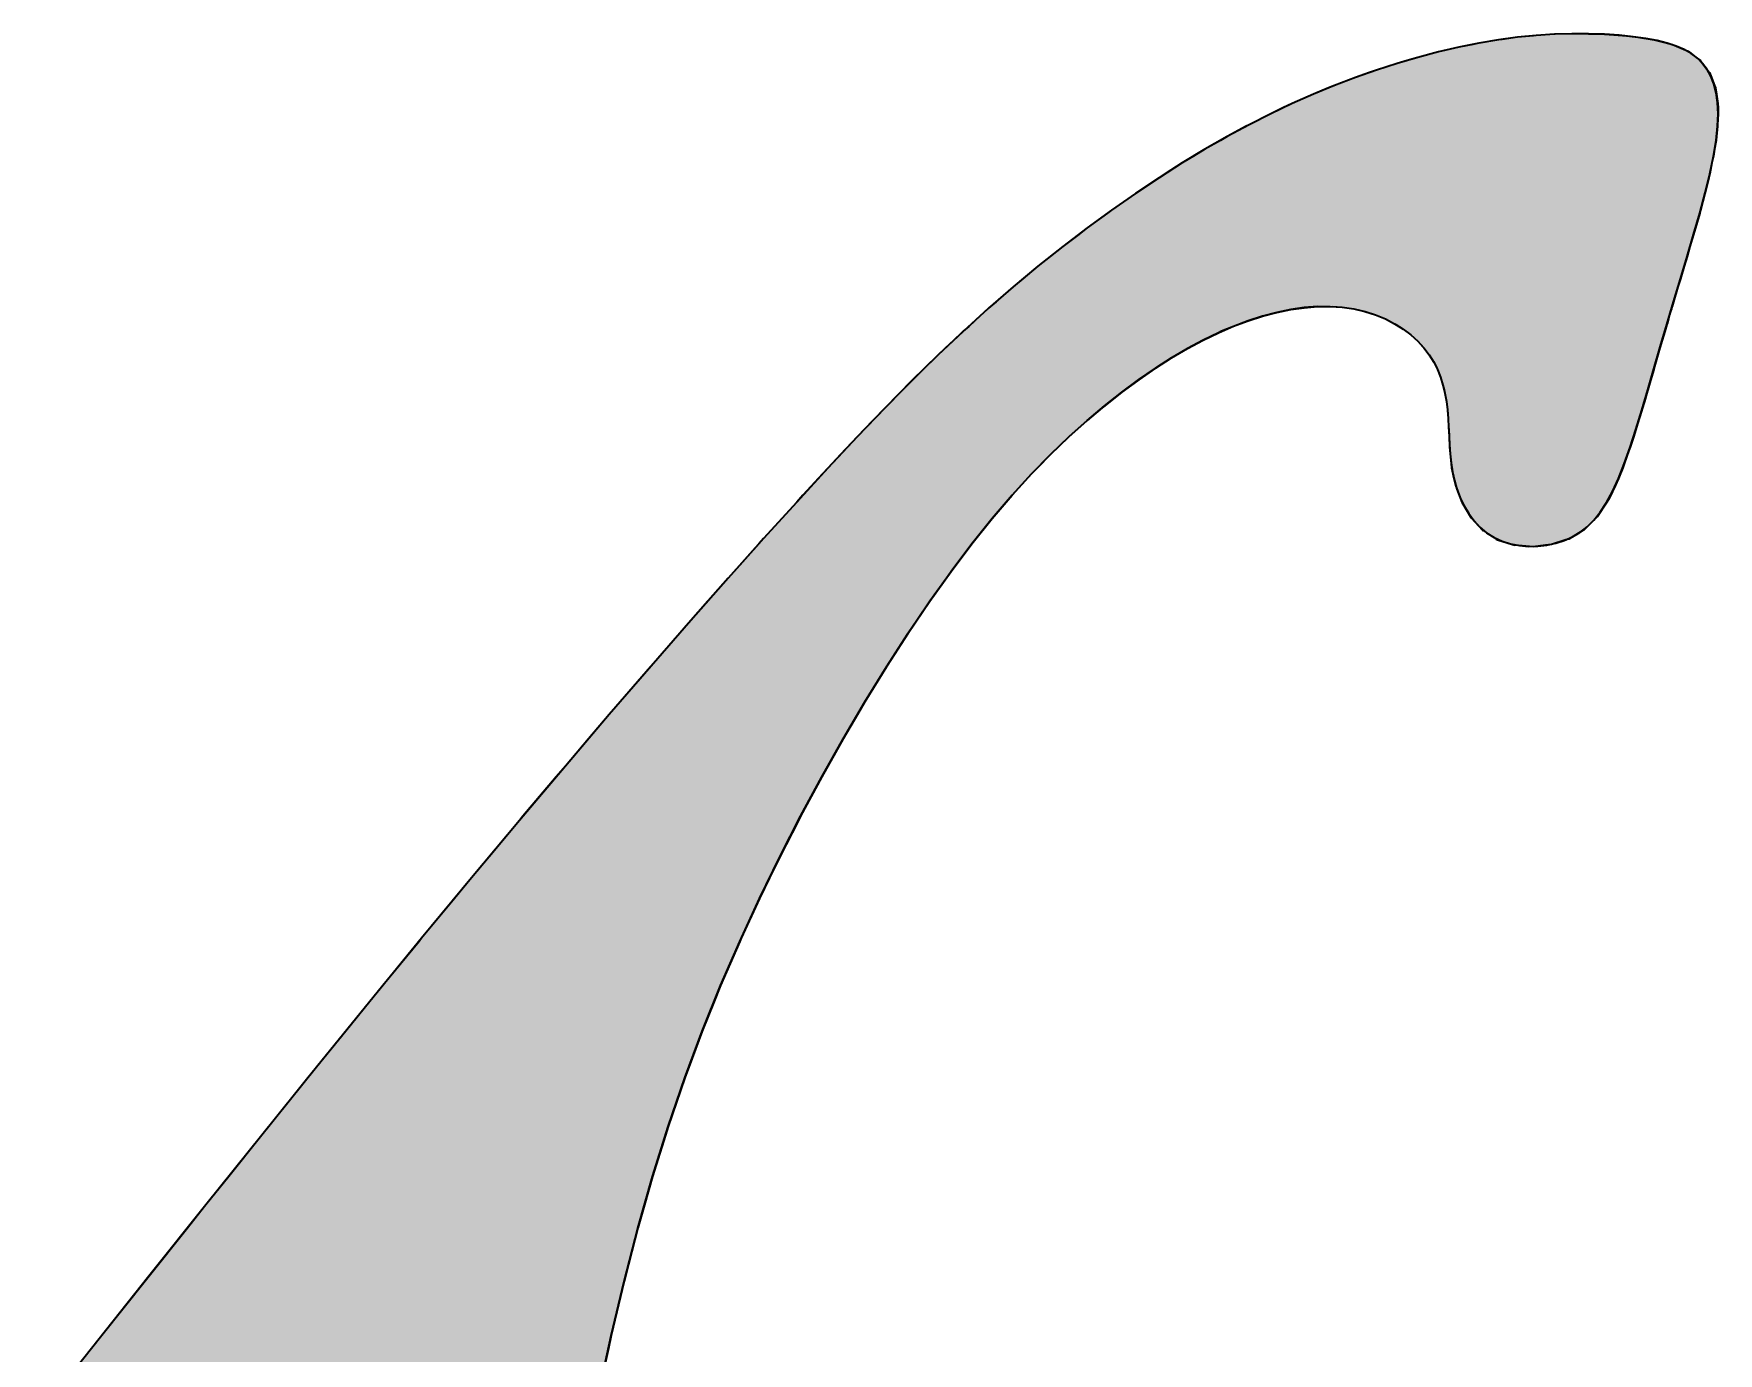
# Model space of a CAD drawing. Header units: inches. Extents: x -225 to -89, y -302 to -258.
# Drawn here: x -171.294 to -170.721, y -266.994 to -266.544 of the extents above; entities that cross this region are included whole.
import ezdxf

# ---------------------------------------------------------------- set-up
doc = ezdxf.new("R2010")
doc.units = ezdxf.units.IN
doc.header["$MEASUREMENT"] = 0
doc.layers.add('A-Elev-Line-01', color=252, linetype='Continuous', lineweight=35)

# ---------------------------------------------------------------- blocks, each defined once
blk = doc.blocks.new('*U11')
at = {"color": 40, "linetype": 'Continuous'}
for p, q in [((-62.63, 1577.65), (-66.11, 1576.84)), ((-59.8, 1578.22), (-62.63, 1577.65)), ((-58.62, 1578.46), (-59.8, 1578.22)), ((-54.68, 1579.13), (-58.62, 1578.46)), ((-53.9, 1579.23), (-54.68, 1579.13)), ((-50.83, 1579.65), (-53.9, 1579.23)), ((-47.62, 1579.97), (-50.83, 1579.65)), ((-47.08, 1580.03), (-47.62, 1579.97)), ((-43.44, 1580.27), (-47.08, 1580.03)), ((-43.27, 1580.27), (-43.44, 1580.27)), ((-39.98, 1580.38), (-43.27, 1580.27)), ((-39.93, 1580.38), (-39.98, 1580.38)), ((-36.59, 1580.38), (-39.93, 1580.38)), ((-36.59, 1580.38), (-33.41, 1580.27)), ((-33.41, 1580.27), (-33.33, 1580.27)), ((-33.33, 1580.27), (-29.79, 1580.03)), ((-29.79, 1580.03), (-28.99, 1579.97)), ((-28.99, 1579.97), (-26.74, 1579.65)), ((-26.74, 1579.65), (-23.85, 1579.23)), ((-23.85, 1579.23), (-23.42, 1579.13)), ((-23.42, 1579.13), (-20.75, 1578.46)), ((-20.75, 1578.46), (-19.79, 1578.22)), ((-19.79, 1578.22), (-18.48, 1577.65)), ((-18.48, 1577.65), (-16.61, 1576.84)), ((-74.97, 1574.41), (-79.15, 1573.06)), ((-72.94, 1575), (-74.97, 1574.41)), ((-70.81, 1575.62), (-72.94, 1575)), ((-66.69, 1576.71), (-70.81, 1575.62)), ((-66.11, 1576.84), (-66.69, 1576.71)), ((-16.61, 1576.84), (-16.43, 1576.71)), ((-16.43, 1576.71), (-15, 1575.62)), ((-15, 1575.62), (-14.18, 1575)), ((-14.18, 1575), (-13.73, 1574.41)), ((-13.73, 1574.41), (-12.72, 1573.06)), ((-83.35, 1571.58), (-87.56, 1569.98)), ((-80.54, 1572.57), (-83.35, 1571.58)), ((-79.15, 1573.06), (-80.54, 1572.57)), ((-12.72, 1573.06), (-12.36, 1572.57)), ((-12.36, 1572.57), (-11.97, 1571.58)), ((-11.97, 1571.58), (-11.33, 1569.98)), ((-91.78, 1568.24), (-96.03, 1566.36)), ((-88.74, 1569.49), (-91.78, 1568.24)), ((-87.56, 1569.98), (-88.74, 1569.49)), ((-11.33, 1569.98), (-11.14, 1569.49)), ((-11.14, 1569.49), (-10.96, 1568.24)), ((-10.96, 1568.24), (-10.7, 1566.36)), ((-100.32, 1564.32), (-104.66, 1562.12)), ((-97.75, 1565.54), (-100.32, 1564.32)), ((-96.03, 1566.36), (-97.75, 1565.54)), ((-10.63, 1564.32), (-10.72, 1562.12)), ((-10.7, 1566.36), (-10.59, 1565.54)), ((-10.59, 1565.54), (-10.63, 1564.32)), ((-105.26, 1561.8), (-109.06, 1559.75)), ((-104.66, 1562.12), (-105.26, 1561.8)), ((-10.73, 1561.8), (-10.95, 1559.75)), ((-10.72, 1562.12), (-10.73, 1561.8)), ((-110.42, 1558.97), (-113.53, 1557.19)), ((-109.06, 1559.75), (-110.42, 1558.97)), ((-11.04, 1558.97), (-11.33, 1557.19)), ((-10.95, 1559.75), (-11.04, 1558.97)), ((-118.09, 1554.44), (-121.47, 1552.29)), ((-115.83, 1555.8), (-118.09, 1554.44)), ((-113.53, 1557.19), (-115.83, 1555.8)), ((-11.85, 1554.44), (-12.3, 1552.29)), ((-11.56, 1555.8), (-11.85, 1554.44)), ((-11.33, 1557.19), (-11.56, 1555.8)), ((-122.73, 1551.49), (-127.26, 1548.47)), ((-121.47, 1552.29), (-122.73, 1551.49)), ((-12.5, 1551.49), (-13.23, 1548.47)), ((-12.3, 1552.29), (-12.5, 1551.49)), ((-127.46, 1548.33), (-132.27, 1544.97)), ((-127.26, 1548.47), (-127.46, 1548.33)), ((-13.27, 1548.33), (-14.17, 1544.97)), ((-13.23, 1548.47), (-13.27, 1548.33)), ((-133.07, 1544.39), (-137.13, 1541.42)), ((-132.27, 1544.97), (-133.07, 1544.39)), ((-14.32, 1544.39), (-15.17, 1541.42)), ((-14.17, 1544.97), (-14.32, 1544.39)), ((-137.13, 1541.42), (-138.84, 1540.11)), ((-15.17, 1541.42), (-15.54, 1540.11)), ((-142.05, 1537.66), (-144.53, 1535.69)), ((-138.84, 1540.11), (-142.05, 1537.66)), ((-16.26, 1537.66), (-16.84, 1535.69)), ((-15.54, 1540.11), (-16.26, 1537.66)), ((-147, 1533.71), (-150.06, 1531.16)), ((-144.53, 1535.69), (-147, 1533.71)), ((-17.43, 1533.71), (-18.19, 1531.16)), ((-16.84, 1535.69), (-17.43, 1533.71)), ((-150.06, 1531.16), (-151.99, 1529.56)), ((-18.19, 1531.16), (-18.67, 1529.56)), ((-151.99, 1529.56), (-155.39, 1526.6)), ((-18.67, 1529.56), (-19.56, 1526.6)), ((-158.65, 1523.7), (-159.67, 1522.77)), ((-157.83, 1524.45), (-158.65, 1523.7)), ((-157.2, 1525.02), (-157.83, 1524.45)), ((-156.99, 1525.21), (-157.2, 1525.02)), ((-156.76, 1525.41), (-156.99, 1525.21)), ((-156.52, 1525.61), (-156.76, 1525.41)), ((-156.49, 1525.64), (-156.52, 1525.61)), ((-155.39, 1526.6), (-156.49, 1525.64)), ((-101.96, 1523.7), (-104.86, 1522.77)), ((-99.11, 1524.45), (-101.96, 1523.7)), ((-96.32, 1525.02), (-99.11, 1524.45)), ((-94.99, 1525.21), (-96.32, 1525.02)), ((-93.61, 1525.41), (-94.99, 1525.21)), ((-90.98, 1525.61), (-93.61, 1525.41)), ((-87.99, 1525.61), (-86, 1525.49)), ((-86, 1525.49), (-83.66, 1525.16)), ((-83.66, 1525.16), (-81.43, 1524.65)), ((-81.43, 1524.65), (-79.32, 1523.97)), ((-79.32, 1523.97), (-77.34, 1523.15)), ((-20.34, 1523.97), (-20.58, 1523.15)), ((-20.14, 1524.65), (-20.34, 1523.97)), ((-19.99, 1525.16), (-20.14, 1524.65)), ((-19.89, 1525.49), (-19.99, 1525.16)), ((-19.85, 1525.61), (-19.89, 1525.49)), ((-19.84, 1525.64), (-19.85, 1525.61)), ((-19.56, 1526.6), (-19.84, 1525.64)), ((-162.31, 1520.37), (-163.88, 1518.89)), ((-162.01, 1520.66), (-162.31, 1520.37)), ((-160.9, 1521.66), (-162.01, 1520.66)), ((-159.67, 1522.77), (-160.9, 1521.66)), ((-110.83, 1520.37), (-113.9, 1518.89)), ((-110.17, 1520.66), (-110.83, 1520.37)), ((-107.82, 1521.66), (-110.17, 1520.66)), ((-104.86, 1522.77), (-107.82, 1521.66)), ((-77.34, 1523.15), (-75.49, 1522.19)), ((-75.49, 1522.19), (-75.25, 1522.04)), ((-75.25, 1522.04), (-73.79, 1521.12)), ((-73.79, 1521.12), (-72.23, 1519.94)), ((-21.18, 1521.12), (-21.52, 1519.94)), ((-20.91, 1522.04), (-21.18, 1521.12)), ((-20.87, 1522.19), (-20.91, 1522.04)), ((-20.58, 1523.15), (-20.87, 1522.19)), ((-165.66, 1517.21), (-167.09, 1515.86)), ((-163.88, 1518.89), (-165.66, 1517.21)), ((-117.02, 1517.21), (-119.32, 1515.86)), ((-113.9, 1518.89), (-117.02, 1517.21)), ((-72.23, 1519.94), (-70.84, 1518.68)), ((-70.84, 1518.68), (-69.8, 1517.55)), ((-69.8, 1517.55), (-69.61, 1517.34)), ((-69.61, 1517.34), (-68.55, 1515.95)), ((-22.28, 1517.34), (-22.68, 1515.95)), ((-22.22, 1517.55), (-22.28, 1517.34)), ((-21.89, 1518.68), (-22.22, 1517.55)), ((-21.52, 1519.94), (-21.89, 1518.68)), ((-167.62, 1515.33), (-169.75, 1513.25)), ((-167.09, 1515.86), (-167.62, 1515.33)), ((-120.21, 1515.33), (-123.46, 1513.25)), ((-119.32, 1515.86), (-120.21, 1515.33)), ((-68.55, 1515.95), (-67.65, 1514.51)), ((-67.65, 1514.51), (-66.98, 1513.15)), ((-23.1, 1514.51), (-23.49, 1513.15)), ((-22.68, 1515.95), (-23.1, 1514.51)), ((-172.29, 1510.76), (-174.56, 1508.46)), ((-172.08, 1510.96), (-172.29, 1510.76)), ((-169.75, 1513.25), (-172.08, 1510.96)), ((-127.05, 1510.76), (-130.17, 1508.46)), ((-126.78, 1510.96), (-127.05, 1510.76)), ((-123.46, 1513.25), (-126.78, 1510.96)), ((-66.98, 1513.15), (-66.9, 1513.01)), ((-66.9, 1513.01), (-66.29, 1511.47)), ((-66.29, 1511.47), (-65.79, 1509.88)), ((-23.97, 1511.47), (-24.43, 1509.88)), ((-23.53, 1513.01), (-23.97, 1511.47)), ((-23.49, 1513.15), (-23.53, 1513.01)), ((-174.56, 1508.46), (-177.25, 1505.74)), ((-130.17, 1508.46), (-133.63, 1505.74)), ((-65.79, 1509.88), (-65.56, 1508.9)), ((-65.56, 1508.9), (-65.41, 1508.26)), ((-65.41, 1508.26), (-65.11, 1506.59)), ((-65.11, 1506.59), (-64.9, 1504.9)), ((-25.4, 1506.59), (-25.9, 1504.9)), ((-24.9, 1508.26), (-25.4, 1506.59)), ((-24.71, 1508.9), (-24.9, 1508.26)), ((-24.43, 1509.88), (-24.71, 1508.9)), ((-177.66, 1505.32), (-180.12, 1502.76)), ((-177.25, 1505.74), (-177.66, 1505.32)), ((-134.13, 1505.32), (-137.17, 1502.76)), ((-133.63, 1505.74), (-134.13, 1505.32)), ((-64.9, 1504.9), (-64.9, 1504.83)), ((-64.9, 1504.83), (-64.76, 1503.17)), ((-25.92, 1504.83), (-26.43, 1503.17)), ((-25.9, 1504.9), (-25.92, 1504.83)), ((-180.12, 1502.76), (-183.24, 1499.51)), ((-137.17, 1502.76), (-140.8, 1499.51)), ((-64.76, 1503.17), (-64.66, 1501.42)), ((-64.66, 1501.42), (-64.64, 1500.98)), ((-64.64, 1500.98), (-64.57, 1499.65)), ((-27.1, 1500.98), (-27.53, 1499.65)), ((-26.96, 1501.42), (-27.1, 1500.98)), ((-26.43, 1503.17), (-26.96, 1501.42)), ((-183.27, 1499.48), (-186.58, 1495.95)), ((-183.24, 1499.51), (-183.27, 1499.48)), ((-140.83, 1499.48), (-144.5, 1495.95)), ((-140.8, 1499.51), (-140.83, 1499.48)), ((-64.57, 1499.65), (-64.46, 1497.39)), ((-64.46, 1497.39), (-64.42, 1496.72)), ((-64.42, 1496.72), (-64.15, 1494.1)), ((-28.5, 1496.72), (-29.43, 1494.1)), ((-28.27, 1497.39), (-28.5, 1496.72)), ((-27.53, 1499.65), (-28.27, 1497.39)), ((-189.16, 1493.19), (-190.21, 1492.05)), ((-186.58, 1495.95), (-189.16, 1493.19)), ((-147.19, 1493.19), (-148.3, 1492.05)), ((-144.5, 1495.95), (-147.19, 1493.19)), ((-64.15, 1494.1), (-64.06, 1493.27)), ((-64.06, 1493.27), (-63.6, 1491.14)), ((-29.76, 1493.27), (-30.61, 1491.14)), ((-29.43, 1494.1), (-29.76, 1493.27)), ((-190.21, 1492.05), (-194.13, 1487.78)), ((-148.3, 1492.05), (-152.19, 1487.78)), ((-63.6, 1491.14), (-63.31, 1489.81)), ((-63.31, 1489.81), (-62.35, 1487.28)), ((-31.22, 1489.81), (-32.38, 1487.28)), ((-30.61, 1491.14), (-31.22, 1489.81)), ((-195.39, 1486.41), (-198.37, 1483.11)), ((-194.13, 1487.78), (-195.39, 1486.41)), ((-153.36, 1486.41), (-156.17, 1483.11)), ((-152.19, 1487.78), (-153.36, 1486.41)), ((-62.35, 1487.28), (-62.01, 1486.38)), ((-62.01, 1486.38), (-60.26, 1483.47)), ((-32.96, 1486.38), (-34.86, 1483.47)), ((-32.38, 1487.28), (-32.96, 1486.38)), ((-198.37, 1483.11), (-202.02, 1479.07)), ((-156.17, 1483.11), (-159.41, 1479.07)), ((-60.26, 1483.47), (-60.15, 1483.27)), ((-60.15, 1483.27), (-57.84, 1480.78)), ((-35.06, 1483.27), (-37.56, 1480.78)), ((-34.86, 1483.47), (-35.06, 1483.27)), ((-57.84, 1480.78), (-57.74, 1480.67)), ((-57.74, 1480.67), (-55.12, 1478.99)), ((-37.74, 1480.67), (-40.57, 1478.99)), ((-37.56, 1480.78), (-37.74, 1480.67)), ((-202.97, 1478.01), (-207.92, 1472.47)), ((-202.02, 1479.07), (-202.97, 1478.01)), ((-160.25, 1478.01), (-164.43, 1472.47)), ((-159.41, 1479.07), (-160.25, 1478.01)), ((-55.12, 1478.99), (-54.84, 1478.81)), ((-54.84, 1478.81), (-51.86, 1477.88)), ((-51.86, 1477.88), (-51.41, 1477.74)), ((-47.72, 1477.44), (-51.41, 1477.74)), ((-45.21, 1477.74), (-47.72, 1477.44)), ((-44.03, 1477.88), (-45.21, 1477.74)), ((-41.13, 1478.81), (-44.03, 1477.88)), ((-40.57, 1478.99), (-41.13, 1478.81)), ((-209.1, 1471.14), (-213.2, 1466.49)), ((-207.92, 1472.47), (-209.1, 1471.14)), ((-165.37, 1471.14), (-168.69, 1466.49)), ((-164.43, 1472.47), (-165.37, 1471.14)), ((-213.2, 1466.49), (-216.62, 1462.61)), ((-168.69, 1466.49), (-171.31, 1462.61)), ((-218.8, 1460.12), (-224.58, 1453.49)), ((-216.62, 1462.61), (-218.8, 1460.12)), ((-173, 1460.12), (-177.28, 1453.49)), ((-171.31, 1462.61), (-173, 1460.12)), ((-224.68, 1453.37), (-230.78, 1446.3)), ((-224.58, 1453.49), (-224.68, 1453.37)), ((-177.35, 1453.37), (-181.71, 1446.3)), ((-177.28, 1453.49), (-177.35, 1453.37)), ((-230.78, 1446.3), (-232.97, 1443.76)), ((-181.71, 1446.3), (-183.2, 1443.76)), ((-232.97, 1443.76), (-237.1, 1438.91)), ((-183.2, 1443.76), (-186.06, 1438.91)), ((-237.1, 1438.91), (-241.77, 1433.44)), ((-186.06, 1438.91), (-189.13, 1433.44)), ((-241.77, 1433.44), (-243.62, 1431.25)), ((-189.13, 1433.44), (-190.37, 1431.25)), ((-243.62, 1431.25), (-250.29, 1423.35)), ((-190.37, 1431.25), (-194.62, 1423.35)), ((-250.98, 1422.52), (-257.08, 1415.22)), ((-250.29, 1423.35), (-250.98, 1422.52)), ((-195.04, 1422.52), (-198.79, 1415.22)), ((-194.62, 1423.35), (-195.04, 1422.52)), ((-257.08, 1415.22), (-260.59, 1411.01)), ((-198.79, 1415.22), (-200.84, 1411.01)), ((-260.59, 1411.01), (-264.02, 1406.86)), ((-200.84, 1411.01), (-202.86, 1406.86)), ((-264.02, 1406.86), (-270.59, 1398.91)), ((-202.86, 1406.86), (-206.52, 1398.91)), ((-270.59, 1398.91), (-271.12, 1398.26)), ((-206.52, 1398.91), (-206.81, 1398.26)), ((-271.12, 1398.26), (-278.36, 1389.41)), ((-206.81, 1398.26), (-210.64, 1389.41)), ((-278.36, 1389.41), (-280.97, 1386.22)), ((-210.64, 1389.41), (-211.92, 1386.22)), ((-280.97, 1386.22), (-285.78, 1380.27)), ((-211.92, 1386.22), (-214.31, 1380.27)), ((-285.78, 1380.27), (-291.67, 1373.01)), ((-214.31, 1380.27), (-217.02, 1373.01)), ((-291.67, 1373.01), (-293.41, 1370.85)), ((-217.02, 1373.01), (-217.83, 1370.85)), ((-293.41, 1370.85), (-301.24, 1361.13)), ((-217.83, 1370.85), (-221.16, 1361.13)), ((-302.65, 1359.37), (-309.28, 1351.09)), ((-301.24, 1361.13), (-302.65, 1359.37)), ((-221.71, 1359.37), (-224.3, 1351.09)), ((-221.16, 1361.13), (-221.71, 1359.37)), ((-309.28, 1351.09), (-313.87, 1345.37)), ((-224.3, 1351.09), (-225.92, 1345.37)), ((-313.87, 1345.37), (-317.57, 1340.73)), ((-225.92, 1345.37), (-227.23, 1340.73)), ((-317.57, 1340.73), (-325.26, 1331.08)), ((-227.23, 1340.73), (-229.72, 1331.08)), ((-325.26, 1331.08), (-326.05, 1330.08)), ((-229.72, 1331.08), (-229.98, 1330.08)), ((-326.05, 1330.08), (-334.7, 1319.21)), ((-229.98, 1330.08), (-232.56, 1319.21)), ((-334.7, 1319.21), (-336.78, 1316.59)), ((-232.56, 1319.21), (-233.14, 1316.59)), ((-336.78, 1316.59), (-343.47, 1308.16)), ((-233.14, 1316.59), (-235, 1308.16))]:
    blk.add_line(p, q, dxfattribs=at)
for points in [[(-62.63, 1577.65), (-66.11, 1576.84), (-16.61, 1576.84)], [(-59.8, 1578.22), (-62.63, 1577.65), (-18.48, 1577.65)], [(-58.62, 1578.46), (-59.8, 1578.22), (-19.79, 1578.22)], [(-54.68, 1579.13), (-58.62, 1578.46), (-20.75, 1578.46)], [(-53.9, 1579.23), (-54.68, 1579.13), (-23.42, 1579.13)], [(-50.83, 1579.65), (-53.9, 1579.23), (-23.85, 1579.23)], [(-47.62, 1579.97), (-50.83, 1579.65), (-26.74, 1579.65)], [(-47.08, 1580.03), (-47.62, 1579.97), (-28.99, 1579.97)], [(-43.44, 1580.27), (-47.08, 1580.03), (-29.79, 1580.03)], [(-43.27, 1580.27), (-43.44, 1580.27), (-33.33, 1580.27)], [(-39.98, 1580.38), (-43.27, 1580.27), (-33.41, 1580.27)], [(-39.93, 1580.38), (-39.98, 1580.38), (-36.59, 1580.38)], [(-74.97, 1574.41), (-79.15, 1573.06), (-12.72, 1573.06)], [(-72.94, 1575), (-74.97, 1574.41), (-13.73, 1574.41)], [(-70.81, 1575.62), (-72.94, 1575), (-14.18, 1575)], [(-66.69, 1576.71), (-70.81, 1575.62), (-15, 1575.62)], [(-66.11, 1576.84), (-66.69, 1576.71), (-16.43, 1576.71)], [(-83.35, 1571.58), (-87.56, 1569.98), (-11.33, 1569.98)], [(-80.54, 1572.57), (-83.35, 1571.58), (-11.97, 1571.58)], [(-79.15, 1573.06), (-80.54, 1572.57), (-12.36, 1572.57)], [(-91.78, 1568.24), (-96.03, 1566.36), (-10.7, 1566.36)], [(-88.74, 1569.49), (-91.78, 1568.24), (-10.96, 1568.24)], [(-87.56, 1569.98), (-88.74, 1569.49), (-11.14, 1569.49)], [(-100.32, 1564.32), (-104.66, 1562.12), (-10.72, 1562.12)], [(-97.75, 1565.54), (-100.32, 1564.32), (-10.63, 1564.32)], [(-96.03, 1566.36), (-97.75, 1565.54), (-10.59, 1565.54)], [(-105.26, 1561.8), (-109.06, 1559.75), (-10.95, 1559.75)], [(-104.66, 1562.12), (-105.26, 1561.8), (-10.73, 1561.8)], [(-110.42, 1558.97), (-113.53, 1557.19), (-11.33, 1557.19)], [(-109.06, 1559.75), (-110.42, 1558.97), (-11.04, 1558.97)], [(-118.09, 1554.44), (-121.47, 1552.29), (-12.3, 1552.29)], [(-115.83, 1555.8), (-118.09, 1554.44), (-11.85, 1554.44)], [(-113.53, 1557.19), (-115.83, 1555.8), (-11.56, 1555.8)], [(-122.73, 1551.49), (-127.26, 1548.47), (-13.23, 1548.47)], [(-121.47, 1552.29), (-122.73, 1551.49), (-12.5, 1551.49)], [(-127.46, 1548.33), (-132.27, 1544.97), (-14.17, 1544.97)], [(-127.26, 1548.47), (-127.46, 1548.33), (-13.27, 1548.33)], [(-133.07, 1544.39), (-137.13, 1541.42), (-15.17, 1541.42)], [(-132.27, 1544.97), (-133.07, 1544.39), (-14.32, 1544.39)], [(-137.13, 1541.42), (-138.84, 1540.11), (-15.54, 1540.11)], [(-142.05, 1537.66), (-144.53, 1535.69), (-16.84, 1535.69)], [(-138.84, 1540.11), (-142.05, 1537.66), (-16.26, 1537.66)], [(-147, 1533.71), (-150.06, 1531.16), (-18.19, 1531.16)], [(-144.53, 1535.69), (-147, 1533.71), (-17.43, 1533.71)], [(-150.06, 1531.16), (-151.99, 1529.56), (-18.67, 1529.56)], [(-151.99, 1529.56), (-155.39, 1526.6), (-19.56, 1526.6)], [(-158.65, 1523.7), (-159.67, 1522.77), (-104.86, 1522.77)], [(-157.83, 1524.45), (-158.65, 1523.7), (-101.96, 1523.7)], [(-157.2, 1525.02), (-157.83, 1524.45), (-99.11, 1524.45)], [(-156.99, 1525.21), (-157.2, 1525.02), (-96.32, 1525.02)], [(-156.76, 1525.41), (-156.99, 1525.21), (-94.99, 1525.21)], [(-156.52, 1525.61), (-156.76, 1525.41), (-93.61, 1525.41)], [(-156.49, 1525.64), (-156.52, 1525.61), (-90.98, 1525.61)], [(-155.39, 1526.6), (-156.49, 1525.64), (-19.84, 1525.64)], [(-88.44, 1525.64), (-87.99, 1525.61), (-19.85, 1525.61)], [(-87.99, 1525.61), (-86, 1525.49), (-19.89, 1525.49)], [(-86, 1525.49), (-83.66, 1525.16), (-19.99, 1525.16)], [(-83.66, 1525.16), (-81.43, 1524.65), (-20.14, 1524.65)], [(-81.43, 1524.65), (-79.32, 1523.97), (-20.34, 1523.97)], [(-79.32, 1523.97), (-77.34, 1523.15), (-20.58, 1523.15)], [(-162.31, 1520.37), (-163.88, 1518.89), (-113.9, 1518.89)], [(-162.01, 1520.66), (-162.31, 1520.37), (-110.83, 1520.37)], [(-160.9, 1521.66), (-162.01, 1520.66), (-110.17, 1520.66)], [(-159.67, 1522.77), (-160.9, 1521.66), (-107.82, 1521.66)], [(-77.34, 1523.15), (-75.49, 1522.19), (-20.87, 1522.19)], [(-75.49, 1522.19), (-75.25, 1522.04), (-20.91, 1522.04)], [(-75.25, 1522.04), (-73.79, 1521.12), (-21.18, 1521.12)], [(-73.79, 1521.12), (-72.23, 1519.94), (-21.52, 1519.94)], [(-165.66, 1517.21), (-167.09, 1515.86), (-119.32, 1515.86)], [(-163.88, 1518.89), (-165.66, 1517.21), (-117.02, 1517.21)], [(-72.23, 1519.94), (-70.84, 1518.68), (-21.89, 1518.68)], [(-70.84, 1518.68), (-69.8, 1517.55), (-22.22, 1517.55)], [(-69.8, 1517.55), (-69.61, 1517.34), (-22.28, 1517.34)], [(-69.61, 1517.34), (-68.55, 1515.95), (-22.68, 1515.95)], [(-167.62, 1515.33), (-169.75, 1513.25), (-123.46, 1513.25)], [(-167.09, 1515.86), (-167.62, 1515.33), (-120.21, 1515.33)], [(-68.55, 1515.95), (-67.65, 1514.51), (-23.1, 1514.51)], [(-67.65, 1514.51), (-66.98, 1513.15), (-23.49, 1513.15)], [(-172.29, 1510.76), (-174.56, 1508.46), (-130.17, 1508.46)], [(-172.08, 1510.96), (-172.29, 1510.76), (-127.05, 1510.76)], [(-169.75, 1513.25), (-172.08, 1510.96), (-126.78, 1510.96)], [(-66.98, 1513.15), (-66.9, 1513.01), (-23.53, 1513.01)], [(-66.9, 1513.01), (-66.29, 1511.47), (-23.97, 1511.47)], [(-66.29, 1511.47), (-65.79, 1509.88), (-24.43, 1509.88)], [(-174.56, 1508.46), (-177.25, 1505.74), (-133.63, 1505.74)], [(-65.79, 1509.88), (-65.56, 1508.9), (-24.71, 1508.9)], [(-65.56, 1508.9), (-65.41, 1508.26), (-24.9, 1508.26)], [(-65.41, 1508.26), (-65.11, 1506.59), (-25.4, 1506.59)], [(-65.11, 1506.59), (-64.9, 1504.9), (-25.9, 1504.9)], [(-177.66, 1505.32), (-180.12, 1502.76), (-137.17, 1502.76)], [(-177.25, 1505.74), (-177.66, 1505.32), (-134.13, 1505.32)], [(-64.9, 1504.9), (-64.9, 1504.83), (-25.92, 1504.83)], [(-64.9, 1504.83), (-64.76, 1503.17), (-26.43, 1503.17)], [(-180.12, 1502.76), (-183.24, 1499.51), (-140.8, 1499.51)], [(-64.76, 1503.17), (-64.66, 1501.42), (-26.96, 1501.42)], [(-64.66, 1501.42), (-64.64, 1500.98), (-27.1, 1500.98)], [(-64.64, 1500.98), (-64.57, 1499.65), (-27.53, 1499.65)], [(-183.27, 1499.48), (-186.58, 1495.95), (-144.5, 1495.95)], [(-183.24, 1499.51), (-183.27, 1499.48), (-140.83, 1499.48)], [(-64.57, 1499.65), (-64.46, 1497.39), (-28.27, 1497.39)], [(-64.46, 1497.39), (-64.42, 1496.72), (-28.5, 1496.72)], [(-64.42, 1496.72), (-64.15, 1494.1), (-29.43, 1494.1)], [(-189.16, 1493.19), (-190.21, 1492.05), (-148.3, 1492.05)], [(-186.58, 1495.95), (-189.16, 1493.19), (-147.19, 1493.19)], [(-64.15, 1494.1), (-64.06, 1493.27), (-29.76, 1493.27)], [(-64.06, 1493.27), (-63.6, 1491.14), (-30.61, 1491.14)], [(-190.21, 1492.05), (-194.13, 1487.78), (-152.19, 1487.78)], [(-63.6, 1491.14), (-63.31, 1489.81), (-31.22, 1489.81)], [(-63.31, 1489.81), (-62.35, 1487.28), (-32.38, 1487.28)], [(-195.39, 1486.41), (-198.37, 1483.11), (-156.17, 1483.11)], [(-194.13, 1487.78), (-195.39, 1486.41), (-153.36, 1486.41)], [(-62.35, 1487.28), (-62.01, 1486.38), (-32.96, 1486.38)], [(-62.01, 1486.38), (-60.26, 1483.47), (-34.86, 1483.47)], [(-198.37, 1483.11), (-202.02, 1479.07), (-159.41, 1479.07)], [(-60.26, 1483.47), (-60.15, 1483.27), (-35.06, 1483.27)], [(-60.15, 1483.27), (-57.84, 1480.78), (-37.56, 1480.78)], [(-57.84, 1480.78), (-57.74, 1480.67), (-37.74, 1480.67)], [(-57.74, 1480.67), (-55.12, 1478.99), (-40.57, 1478.99)], [(-202.97, 1478.01), (-207.92, 1472.47), (-164.43, 1472.47)], [(-202.02, 1479.07), (-202.97, 1478.01), (-160.25, 1478.01)], [(-55.12, 1478.99), (-54.84, 1478.81), (-41.13, 1478.81)], [(-54.84, 1478.81), (-51.86, 1477.88), (-44.03, 1477.88)], [(-51.86, 1477.88), (-51.41, 1477.74), (-45.21, 1477.74)], [(-209.1, 1471.14), (-213.2, 1466.49), (-168.69, 1466.49)], [(-207.92, 1472.47), (-209.1, 1471.14), (-165.37, 1471.14)], [(-213.2, 1466.49), (-216.62, 1462.61), (-171.31, 1462.61)], [(-218.8, 1460.12), (-224.58, 1453.49), (-177.28, 1453.49)], [(-216.62, 1462.61), (-218.8, 1460.12), (-173, 1460.12)], [(-224.68, 1453.37), (-230.78, 1446.3), (-181.71, 1446.3)], [(-224.58, 1453.49), (-224.68, 1453.37), (-177.35, 1453.37)], [(-230.78, 1446.3), (-232.97, 1443.76), (-183.2, 1443.76)], [(-232.97, 1443.76), (-237.1, 1438.91), (-186.06, 1438.91)], [(-237.1, 1438.91), (-241.77, 1433.44), (-189.13, 1433.44)], [(-241.77, 1433.44), (-243.62, 1431.25), (-190.37, 1431.25)], [(-243.62, 1431.25), (-250.29, 1423.35), (-194.62, 1423.35)], [(-250.98, 1422.52), (-257.08, 1415.22), (-198.79, 1415.22)], [(-250.29, 1423.35), (-250.98, 1422.52), (-195.04, 1422.52)], [(-257.08, 1415.22), (-260.59, 1411.01), (-200.84, 1411.01)], [(-260.59, 1411.01), (-264.02, 1406.86), (-202.86, 1406.86)], [(-264.02, 1406.86), (-270.59, 1398.91), (-206.52, 1398.91)], [(-270.59, 1398.91), (-271.12, 1398.26), (-206.81, 1398.26)], [(-271.12, 1398.26), (-278.36, 1389.41), (-210.64, 1389.41)], [(-278.36, 1389.41), (-280.97, 1386.22), (-211.92, 1386.22)], [(-280.97, 1386.22), (-285.78, 1380.27), (-214.31, 1380.27)], [(-285.78, 1380.27), (-291.67, 1373.01), (-217.02, 1373.01)], [(-291.67, 1373.01), (-293.41, 1370.85), (-217.83, 1370.85)], [(-293.41, 1370.85), (-301.24, 1361.13), (-221.16, 1361.13)], [(-302.65, 1359.37), (-309.28, 1351.09), (-224.3, 1351.09)], [(-301.24, 1361.13), (-302.65, 1359.37), (-221.71, 1359.37)], [(-309.28, 1351.09), (-313.87, 1345.37), (-225.92, 1345.37)], [(-313.87, 1345.37), (-317.57, 1340.73), (-227.23, 1340.73)], [(-317.57, 1340.73), (-325.26, 1331.08), (-229.72, 1331.08)], [(-325.26, 1331.08), (-326.05, 1330.08), (-229.98, 1330.08)], [(-326.05, 1330.08), (-334.7, 1319.21), (-232.56, 1319.21)], [(-334.7, 1319.21), (-336.78, 1316.59), (-233.14, 1316.59)], [(-336.78, 1316.59), (-343.47, 1308.16), (-235, 1308.16)]]:
    blk.add_solid(points, dxfattribs=at)
at = {"color": 40, "linetype": 'Continuous', "extrusion": (0, 0, -1)}
for points in [[(62.63, 1577.65), (18.48, 1577.65), (16.61, 1576.84)], [(59.8, 1578.22), (19.79, 1578.22), (18.48, 1577.65)], [(58.62, 1578.46), (20.75, 1578.46), (19.79, 1578.22)], [(54.68, 1579.13), (23.42, 1579.13), (20.75, 1578.46)], [(53.9, 1579.23), (23.85, 1579.23), (23.42, 1579.13)], [(50.83, 1579.65), (26.74, 1579.65), (23.85, 1579.23)], [(47.62, 1579.97), (28.99, 1579.97), (26.74, 1579.65)], [(47.08, 1580.03), (29.79, 1580.03), (28.99, 1579.97)], [(43.44, 1580.27), (33.33, 1580.27), (29.79, 1580.03)], [(43.27, 1580.27), (33.41, 1580.27), (33.33, 1580.27)], [(39.98, 1580.38), (36.59, 1580.38), (33.41, 1580.27)], [(74.97, 1574.41), (13.73, 1574.41), (12.72, 1573.06)], [(72.94, 1575), (14.18, 1575), (13.73, 1574.41)], [(70.81, 1575.62), (15, 1575.62), (14.18, 1575)], [(66.69, 1576.71), (16.43, 1576.71), (15, 1575.62)], [(66.11, 1576.84), (16.61, 1576.84), (16.43, 1576.71)], [(83.35, 1571.58), (11.97, 1571.58), (11.33, 1569.98)], [(80.54, 1572.57), (12.36, 1572.57), (11.97, 1571.58)], [(79.15, 1573.06), (12.72, 1573.06), (12.36, 1572.57)], [(91.78, 1568.24), (10.96, 1568.24), (10.7, 1566.36)], [(88.74, 1569.49), (11.14, 1569.49), (10.96, 1568.24)], [(87.56, 1569.98), (11.33, 1569.98), (11.14, 1569.49)], [(100.32, 1564.32), (10.63, 1564.32), (10.72, 1562.12)], [(97.75, 1565.54), (10.59, 1565.54), (10.63, 1564.32)], [(96.03, 1566.36), (10.7, 1566.36), (10.59, 1565.54)], [(105.26, 1561.8), (10.73, 1561.8), (10.95, 1559.75)], [(104.66, 1562.12), (10.72, 1562.12), (10.73, 1561.8)], [(110.42, 1558.97), (11.04, 1558.97), (11.33, 1557.19)], [(109.06, 1559.75), (10.95, 1559.75), (11.04, 1558.97)], [(118.09, 1554.44), (11.85, 1554.44), (12.3, 1552.29)], [(115.83, 1555.8), (11.56, 1555.8), (11.85, 1554.44)], [(113.53, 1557.19), (11.33, 1557.19), (11.56, 1555.8)], [(122.73, 1551.49), (12.5, 1551.49), (13.23, 1548.47)], [(121.47, 1552.29), (12.3, 1552.29), (12.5, 1551.49)], [(127.46, 1548.33), (13.27, 1548.33), (14.17, 1544.97)], [(127.26, 1548.47), (13.23, 1548.47), (13.27, 1548.33)], [(133.07, 1544.39), (14.32, 1544.39), (15.17, 1541.42)], [(132.27, 1544.97), (14.17, 1544.97), (14.32, 1544.39)], [(137.13, 1541.42), (15.17, 1541.42), (15.54, 1540.11)], [(142.05, 1537.66), (16.26, 1537.66), (16.84, 1535.69)], [(138.84, 1540.11), (15.54, 1540.11), (16.26, 1537.66)], [(147, 1533.71), (17.43, 1533.71), (18.19, 1531.16)], [(144.53, 1535.69), (16.84, 1535.69), (17.43, 1533.71)], [(150.06, 1531.16), (18.19, 1531.16), (18.67, 1529.56)], [(151.99, 1529.56), (18.67, 1529.56), (19.56, 1526.6)], [(158.65, 1523.7), (101.96, 1523.7), (104.86, 1522.77)], [(157.83, 1524.45), (99.11, 1524.45), (101.96, 1523.7)], [(157.2, 1525.02), (96.32, 1525.02), (99.11, 1524.45)], [(156.99, 1525.21), (94.99, 1525.21), (96.32, 1525.02)], [(156.76, 1525.41), (93.61, 1525.41), (94.99, 1525.21)], [(156.52, 1525.61), (90.98, 1525.61), (93.61, 1525.41)], [(156.49, 1525.64), (88.44, 1525.64), (90.98, 1525.61)], [(155.39, 1526.6), (19.56, 1526.6), (19.84, 1525.64)], [(88.44, 1525.64), (19.84, 1525.64), (19.85, 1525.61)], [(87.99, 1525.61), (19.85, 1525.61), (19.89, 1525.49)], [(86, 1525.49), (19.89, 1525.49), (19.99, 1525.16)], [(83.66, 1525.16), (19.99, 1525.16), (20.14, 1524.65)], [(81.43, 1524.65), (20.14, 1524.65), (20.34, 1523.97)], [(79.32, 1523.97), (20.34, 1523.97), (20.58, 1523.15)], [(162.31, 1520.37), (110.83, 1520.37), (113.9, 1518.89)], [(162.01, 1520.66), (110.17, 1520.66), (110.83, 1520.37)], [(160.9, 1521.66), (107.82, 1521.66), (110.17, 1520.66)], [(159.67, 1522.77), (104.86, 1522.77), (107.82, 1521.66)], [(77.34, 1523.15), (20.58, 1523.15), (20.87, 1522.19)], [(75.49, 1522.19), (20.87, 1522.19), (20.91, 1522.04)], [(75.25, 1522.04), (20.91, 1522.04), (21.18, 1521.12)], [(73.79, 1521.12), (21.18, 1521.12), (21.52, 1519.94)], [(165.66, 1517.21), (117.02, 1517.21), (119.32, 1515.86)], [(163.88, 1518.89), (113.9, 1518.89), (117.02, 1517.21)], [(72.23, 1519.94), (21.52, 1519.94), (21.89, 1518.68)], [(70.84, 1518.68), (21.89, 1518.68), (22.22, 1517.55)], [(69.8, 1517.55), (22.22, 1517.55), (22.28, 1517.34)], [(69.61, 1517.34), (22.28, 1517.34), (22.68, 1515.95)], [(167.62, 1515.33), (120.21, 1515.33), (123.46, 1513.25)], [(167.09, 1515.86), (119.32, 1515.86), (120.21, 1515.33)], [(68.55, 1515.95), (22.68, 1515.95), (23.1, 1514.51)], [(67.65, 1514.51), (23.1, 1514.51), (23.49, 1513.15)], [(172.29, 1510.76), (127.05, 1510.76), (130.17, 1508.46)], [(172.08, 1510.96), (126.78, 1510.96), (127.05, 1510.76)], [(169.75, 1513.25), (123.46, 1513.25), (126.78, 1510.96)], [(66.98, 1513.15), (23.49, 1513.15), (23.53, 1513.01)], [(66.9, 1513.01), (23.53, 1513.01), (23.97, 1511.47)], [(66.29, 1511.47), (23.97, 1511.47), (24.43, 1509.88)], [(174.56, 1508.46), (130.17, 1508.46), (133.63, 1505.74)], [(65.79, 1509.88), (24.43, 1509.88), (24.71, 1508.9)], [(65.56, 1508.9), (24.71, 1508.9), (24.9, 1508.26)], [(65.41, 1508.26), (24.9, 1508.26), (25.4, 1506.59)], [(65.11, 1506.59), (25.4, 1506.59), (25.9, 1504.9)], [(177.66, 1505.32), (134.13, 1505.32), (137.17, 1502.76)], [(177.25, 1505.74), (133.63, 1505.74), (134.13, 1505.32)], [(64.9, 1504.9), (25.9, 1504.9), (25.92, 1504.83)], [(64.9, 1504.83), (25.92, 1504.83), (26.43, 1503.17)], [(180.12, 1502.76), (137.17, 1502.76), (140.8, 1499.51)], [(64.76, 1503.17), (26.43, 1503.17), (26.96, 1501.42)], [(64.66, 1501.42), (26.96, 1501.42), (27.1, 1500.98)], [(64.64, 1500.98), (27.1, 1500.98), (27.53, 1499.65)], [(183.27, 1499.48), (140.83, 1499.48), (144.5, 1495.95)], [(183.24, 1499.51), (140.8, 1499.51), (140.83, 1499.48)], [(64.57, 1499.65), (27.53, 1499.65), (28.27, 1497.39)], [(64.46, 1497.39), (28.27, 1497.39), (28.5, 1496.72)], [(64.42, 1496.72), (28.5, 1496.72), (29.43, 1494.1)], [(189.16, 1493.19), (147.19, 1493.19), (148.3, 1492.05)], [(186.58, 1495.95), (144.5, 1495.95), (147.19, 1493.19)], [(64.15, 1494.1), (29.43, 1494.1), (29.76, 1493.27)], [(64.06, 1493.27), (29.76, 1493.27), (30.61, 1491.14)], [(190.21, 1492.05), (148.3, 1492.05), (152.19, 1487.78)], [(63.6, 1491.14), (30.61, 1491.14), (31.22, 1489.81)], [(63.31, 1489.81), (31.22, 1489.81), (32.38, 1487.28)], [(195.39, 1486.41), (153.36, 1486.41), (156.17, 1483.11)], [(194.13, 1487.78), (152.19, 1487.78), (153.36, 1486.41)], [(62.35, 1487.28), (32.38, 1487.28), (32.96, 1486.38)], [(62.01, 1486.38), (32.96, 1486.38), (34.86, 1483.47)], [(198.37, 1483.11), (156.17, 1483.11), (159.41, 1479.07)], [(60.26, 1483.47), (34.86, 1483.47), (35.06, 1483.27)], [(60.15, 1483.27), (35.06, 1483.27), (37.56, 1480.78)], [(57.84, 1480.78), (37.56, 1480.78), (37.74, 1480.67)], [(57.74, 1480.67), (37.74, 1480.67), (40.57, 1478.99)], [(202.97, 1478.01), (160.25, 1478.01), (164.43, 1472.47)], [(202.02, 1479.07), (159.41, 1479.07), (160.25, 1478.01)], [(55.12, 1478.99), (40.57, 1478.99), (41.13, 1478.81)], [(54.84, 1478.81), (41.13, 1478.81), (44.03, 1477.88)], [(51.86, 1477.88), (44.03, 1477.88), (45.21, 1477.74)], [(51.41, 1477.74), (45.21, 1477.74), (47.72, 1477.44)], [(209.1, 1471.14), (165.37, 1471.14), (168.69, 1466.49)], [(207.92, 1472.47), (164.43, 1472.47), (165.37, 1471.14)], [(213.2, 1466.49), (168.69, 1466.49), (171.31, 1462.61)], [(218.8, 1460.12), (173, 1460.12), (177.28, 1453.49)], [(216.62, 1462.61), (171.31, 1462.61), (173, 1460.12)], [(224.68, 1453.37), (177.35, 1453.37), (181.71, 1446.3)], [(224.58, 1453.49), (177.28, 1453.49), (177.35, 1453.37)], [(230.78, 1446.3), (181.71, 1446.3), (183.2, 1443.76)], [(232.97, 1443.76), (183.2, 1443.76), (186.06, 1438.91)], [(237.1, 1438.91), (186.06, 1438.91), (189.13, 1433.44)], [(241.77, 1433.44), (189.13, 1433.44), (190.37, 1431.25)], [(243.62, 1431.25), (190.37, 1431.25), (194.62, 1423.35)], [(250.98, 1422.52), (195.04, 1422.52), (198.79, 1415.22)], [(250.29, 1423.35), (194.62, 1423.35), (195.04, 1422.52)], [(257.08, 1415.22), (198.79, 1415.22), (200.84, 1411.01)], [(260.59, 1411.01), (200.84, 1411.01), (202.86, 1406.86)], [(264.02, 1406.86), (202.86, 1406.86), (206.52, 1398.91)], [(270.59, 1398.91), (206.52, 1398.91), (206.81, 1398.26)], [(271.12, 1398.26), (206.81, 1398.26), (210.64, 1389.41)], [(278.36, 1389.41), (210.64, 1389.41), (211.92, 1386.22)], [(280.97, 1386.22), (211.92, 1386.22), (214.31, 1380.27)], [(285.78, 1380.27), (214.31, 1380.27), (217.02, 1373.01)], [(291.67, 1373.01), (217.02, 1373.01), (217.83, 1370.85)], [(293.41, 1370.85), (217.83, 1370.85), (221.16, 1361.13)], [(302.65, 1359.37), (221.71, 1359.37), (224.3, 1351.09)], [(301.24, 1361.13), (221.16, 1361.13), (221.71, 1359.37)], [(309.28, 1351.09), (224.3, 1351.09), (225.92, 1345.37)], [(313.87, 1345.37), (225.92, 1345.37), (227.23, 1340.73)], [(317.57, 1340.73), (227.23, 1340.73), (229.72, 1331.08)], [(325.26, 1331.08), (229.72, 1331.08), (229.98, 1330.08)], [(326.05, 1330.08), (229.98, 1330.08), (232.56, 1319.21)], [(334.7, 1319.21), (232.56, 1319.21), (233.14, 1316.59)], [(336.78, 1316.59), (233.14, 1316.59), (235, 1308.16)]]:
    blk.add_solid(points, dxfattribs=at)
blk = doc.blocks.new('144')
at = {"color": 40}
blk.add_lwpolyline([(-318.29958, 40.51058), (-318.29543, 40.52936), (-318.29104, 40.54783), (-318.28638, 40.56592), (-318.2814, 40.58352), (-318.27607, 40.60058), (-318.2704, 40.6171), (-318.26443, 40.63311), (-318.25819, 40.64862), (-318.25169, 40.66367), (-318.24497, 40.67828), (-318.23805, 40.69248), (-318.23097, 40.70629), (-318.22374, 40.71972), (-318.21642, 40.73273), (-318.20904, 40.74528), (-318.20164, 40.7573), (-318.19425, 40.76876), (-318.18692, 40.77959), (-318.17968, 40.78974), (-318.17258, 40.79916), (-318.16565, 40.80782), (-318.15888, 40.81575), (-318.15228, 40.82301), (-318.14583, 40.82963), (-318.13953, 40.83568), (-318.13337, 40.84121), (-318.12736, 40.84626), (-318.12147, 40.85089), (-318.11571, 40.85514), (-318.11007, 40.85903), (-318.10455, 40.86257), (-318.09913, 40.86576), (-318.09383, 40.86861), (-318.08862, 40.87113), (-318.0835, 40.87332), (-318.07848, 40.87521), (-318.07354, 40.87679), (-318.0687, 40.87806), (-318.06397, 40.87902), (-318.05937, 40.87968), (-318.0549, 40.88003), (-318.05058, 40.88008), (-318.04643, 40.87982), (-318.04245, 40.87926), (-318.03866, 40.87839), (-318.03508, 40.87725), (-318.03171, 40.87585), (-318.02857, 40.87422), (-318.02568, 40.8724), (-318.02304, 40.8704), (-318.02067, 40.86825), (-318.01858, 40.86598), (-318.01678, 40.86362), (-318.01526, 40.86116), (-318.01399, 40.85862), (-318.01294, 40.856), (-318.0121, 40.85331), (-318.01144, 40.85055), (-318.01095, 40.84772), (-318.01059, 40.84484), (-318.01034, 40.8419), (-318.01017, 40.83892), (-318.01003, 40.83592), (-318.00987, 40.83288), (-318.00966, 40.82984), (-318.00934, 40.8268), (-318.00888, 40.82377), (-318.00822, 40.82076), (-318.00735, 40.81779), (-318.00624, 40.81489), (-318.0049, 40.81211), (-318.00333, 40.80947), (-318.00152, 40.80704), (-317.99949, 40.80483), (-317.99722, 40.80291), (-317.99471, 40.8013), (-317.99199, 40.80005), (-317.98908, 40.79914), (-317.98605, 40.79856), (-317.98294, 40.79831), (-317.9798, 40.79838), (-317.97669, 40.79874), (-317.97366, 40.7994), (-317.97076, 40.80034), (-317.96803, 40.80155), (-317.96546, 40.80308), (-317.96303, 40.80497), (-317.96072, 40.80727), (-317.95852, 40.81002), (-317.9564, 40.81327), (-317.95434, 40.81707), (-317.95232, 40.82147), (-317.95033, 40.82649), (-317.94834, 40.83208), (-317.94636, 40.83818), (-317.94435, 40.84473), (-317.94231, 40.85164), (-317.94022, 40.85886), (-317.93807, 40.86633), (-317.93585, 40.87397), (-317.93355, 40.88171), (-317.93122, 40.88946), (-317.92892, 40.89715), (-317.92671, 40.90467), (-317.92465, 40.91194), (-317.9228, 40.91886), (-317.92122, 40.92535), (-317.91996, 40.93132), (-317.91907, 40.9367), (-317.91856, 40.94152), (-317.91839, 40.9458), (-317.91855, 40.94961), (-317.91902, 40.95297), (-317.91978, 40.95594), (-317.92082, 40.95856), (-317.92211, 40.96088), (-317.92364, 40.96292), (-317.92543, 40.96472), (-317.92751, 40.96629), (-317.92989, 40.96766), (-317.93262, 40.96884), (-317.9357, 40.96985), (-317.93916, 40.97071), (-317.94303, 40.97145), (-317.94733, 40.97206), (-317.95202, 40.97255), (-317.95708, 40.9729), (-317.96248, 40.97308), (-317.96817, 40.97308), (-317.97412, 40.97289), (-317.9803, 40.97248), (-317.98668, 40.97184), (-317.99323, 40.97095), (-317.99991, 40.96982), (-318.00672, 40.96845), (-318.01363, 40.96684), (-318.02063, 40.965), (-318.02769, 40.96293), (-318.0348, 40.96064), (-318.04193, 40.95814), (-318.04908, 40.95541), (-318.05626, 40.95246), (-318.06348, 40.94926), (-318.07076, 40.9458), (-318.07813, 40.94206), (-318.08561, 40.93803), (-318.0932, 40.93368), (-318.10094, 40.92901), (-318.10884, 40.92399), (-318.11688, 40.91863), (-318.12504, 40.91293), (-318.1333, 40.90689), (-318.14166, 40.9005), (-318.15008, 40.89379), (-318.15854, 40.88673), (-318.16704, 40.87935), (-318.17557, 40.87161), (-318.1842, 40.86346), (-318.19303, 40.8548), (-318.20216, 40.84556), (-318.21168, 40.83564), (-318.22169, 40.82495), (-318.23228, 40.81342), (-318.24355, 40.80096), (-318.25557, 40.78749), (-318.26835, 40.773), (-318.28188, 40.75749), (-318.29612, 40.74097), (-318.31108, 40.72344), (-318.32673, 40.70489), (-318.34306, 40.68533), (-318.36005, 40.66476), (-318.37767, 40.64321), (-318.39586, 40.62077), (-318.41452, 40.59759), (-318.43357, 40.5738), (-318.45293, 40.54953), (-318.4725, 40.5249), (-318.49222, 40.50006)], dxfattribs=at)
at = {"color": 40, "linetype": 'Continuous', "xscale": 0.0016989692132326, "yscale": 0.0016989692132326, "zscale": 0.0016989692132326}
blk.add_blockref('*U11', (-317.90032, 38.28806), dxfattribs=at)

msp = doc.modelspace()

# ---------------------------------------------------------------- block references
at = {"layer": 'A-Elev-Line-01'}
msp.add_blockref('144', (147.19772, -307.51684), dxfattribs=at)

doc.saveas('drawing.dxf')
